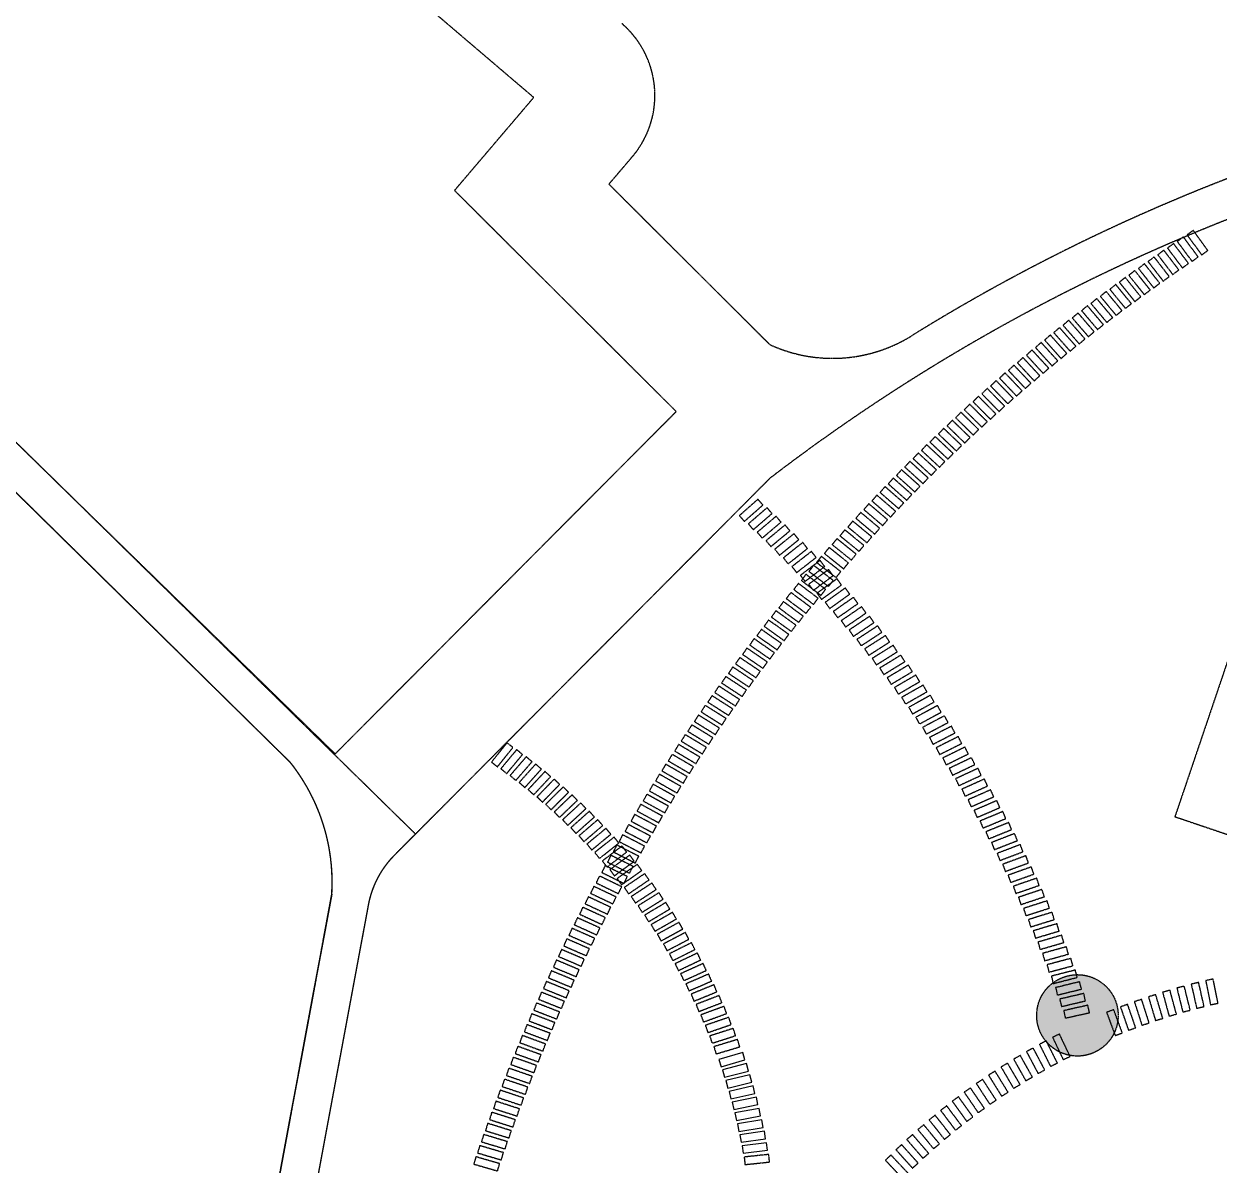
# Model space of a CAD drawing. Header units: millimetres. Extents: x -480992 to 10416, y 1879 to 324881.
# Drawn here: x -348698 to -285819, y 205842 to 265851 of the extents above; entities that cross this region are included whole.
import ezdxf

# ---------------------------------------------------------------- set-up
doc = ezdxf.new("R2010")
doc.units = ezdxf.units.MM
doc.linetypes.add('ACAD_ISO02W100', pattern=[15, 12, -3])
doc.layers.add('дорожки', color=254, linetype='Continuous', transparency=0.5)
doc.layers.add('дорожки1', color=254, linetype='Continuous', transparency=0.5)

# ---------------------------------------------------------------- blocks, each defined once
blk = doc.blocks.new('*U154')
at = {"layer": 'дорожки'}
blk.add_lwpolyline([(-40.61765172011746, -670.4492391278144), (37.99577580301677, 627.1716334744357), (-361.2721849976768, 651.3603804046243), (-439.885612520811, -646.2604921976258)], close=True, dxfattribs=at)
blk = doc.blocks.new('*U155')
at = {"color": 0, "linetype": 'ByBlock', "lineweight": -2, "transparency": 16777216}
for p, rotation in [((243769.8943805245, 211573.2401243287), 109.3086176753127), ((243963.0281536629, 211004.6745143352), 108.2151915705601), ((244145.2769762328, 210432.5269163625), 107.1217654658075), ((244316.5744761948, 209857.0056972049), 106.0283393610546), ((244476.8582698021, 209278.3204522739), 104.934913256302), ((244626.0699843195, 208696.6819292677), 103.8414871515494), ((244764.1552792818, 208112.3019514202), 102.7480610467968), ((244891.0638662839, 207525.3933403579), 101.6546349420438), ((245006.7495272949, 206936.1698385944), 100.5612088372916)]:
    blk.add_blockref('*U154', p, dxfattribs=dict(at, rotation=rotation))

msp = doc.modelspace()

# ---------------------------------------------------------------- hatches: boundary and pattern name
at = {"layer": 'дорожки1', "linetype": 'ACAD_ISO02W100', "lineweight": 25, "transparency": 33554687}
h = msp.add_hatch(color=0, dxfattribs=at)
h.dxf.hatch_style = 1
edge = h.paths.add_edge_path()
edge.add_arc((-307203.3047205792, 236469.3866704759), 2141.545085760798, -3.503594241155759e-15, 360)
h = msp.add_hatch(color=0, dxfattribs=at)
h.dxf.hatch_style = 1
edge = h.paths.add_edge_path()
edge.add_arc((-316855.3423704616, 220876.0363626862), 2141.545085760798, -3.503594241155759e-15, 360)
h = msp.add_hatch(color=0, dxfattribs=at)
h.dxf.hatch_style = 1
edge = h.paths.add_edge_path()
edge.add_arc((-293272.5400910362, 213714.1718317229), 2141.545085760798, 0, 360)

# ---------------------------------------------------------------- linework, layer by layer
at = {"color": 0, "linetype": 'ACAD_ISO02W100', "lineweight": 25, "transparency": 33554687}
for p, q in [((-317920.4397652368, 257422.1582596025), (-316689.1006903271, 258867.2971726975)), ((-334693.9208410252, 227030.6684886683), (-365886.7896587292, 257711.972116959)), ((-309461.6329308967, 248991.3350005469), (-317920.4397652368, 257422.1582596025)), ((-329207.7583632566, 222134.9693777355), (-309449.9802957396, 241958.3274311146)), ((-332494.2757214771, 220111.4850017808), (-336950.764017059, 196171.8538385537)), ((-330581.9255640877, 219520.3544210652), (-335035.9134222707, 195594.1552574523))]:
    msp.add_line(p, q, dxfattribs=at)
for points in [[(-332322.6733167986, 227463.3540617547), (-314378.9119118671, 245466.6743712148), (-326042.3637070279, 257091.5409276208), (-321876.59078481, 261980.6252389273), (-332808.2145523052, 271294.9792951068), (-336611.4817162971, 266831.3433335146), (-349453.8244003276, 278981.1567925534), (-358122.9185958724, 269817.9314645848), (-363032.5750971655, 274462.8324851713), (-371483.9323943484, 265823.0681343406)], [(-371483.9323943476, 265823.0681343398), (-368909.8464992265, 263293.2182557902), (-358300.9602695326, 252803.1309497079), (-358300.9602695326, 252803.1309497079), (-332322.6733167986, 227463.3540617547)]]:
    msp.add_lwpolyline(points, dxfattribs=at)
for points in [[(-265632.3725231766, 263108.4428528422, 0.09784670245898548), (-301964.3843658134, 249468.7695391927, -0.252773112467354), (-309461.632930971, 248991.3350005811)], [(-364634.3533058392, 259065.6022832803), (-328095.8771940576, 223250.5411011612), (-329277.5692289616, 222063.513129922, 0.142342724343049), (-330568.4943990331, 219589.773046437), (-335035.9134222704, 195594.1552574524, -0.2472703571882783), (-365566.8720959042, 167191.1926124067, -0.1138625375755492), (-384106.4696959476, 165962.5423022232), (-392085.3187400321, 167100.9941611609, -0.386377838707484), (-389073.9198599729, 168691.5726348066), (-383823.9634892382, 167942.4893326183, 0.1144027551053539), (-366089.7057639144, 169121.6446205112, 0.0910520169971462), (-352162.9425132146, 175782.0569771849, 0.1565550927040515), (-336945.0516917157, 196190.1343411011), (-332503.5346136299, 220061.7217228834, 0.1862856895026466), (-334668.3953626818, 226998.6395798782), (-365937.3059049434, 257747.8939093408, 0.3647559217295169), (-365937.3059049434, 257747.8939093408), (-364634.3533058392, 259065.6022832803)]]:
    msp.add_lwpolyline(points, format="xyb", dxfattribs=at)
for points in [[(-277484.4354885397, 255650.9960170835), (-288144.0447681285, 224162.2974521617), (-268828.7483375943, 217623.6495418827), (-258169.1390580055, 249112.3481068046)], [(-277484.4354885397, 255650.9960170835), (-288144.0447681285, 224162.2974521616), (-268828.7483375943, 217623.6495418827), (-258169.1390580055, 249112.3481068046)], [(-287180.3109509837, 254989.63530016), (-287503.0535425706, 254753.3362955583), (-286735.0817776151, 253704.4228729008), (-286412.3391860281, 253940.7218775025)], [(-288213.4183609404, 254299.3362127965), (-288533.0535937257, 254058.8506249492), (-287751.4754332223, 253020.0361183967), (-287431.8402004368, 253260.5217062439)], [(-287697.9893694079, 254646.1690120646), (-288019.1851028496, 254407.7716529793), (-287244.3936858223, 253363.8855192938), (-286923.1979523806, 253602.2828783791)], [(-289237.4405901989, 253595.6301487991), (-289553.9141598388, 253350.9988349422), (-288758.8623898038, 252322.4597336125), (-288442.3888201638, 252567.0910474694)], [(-288726.5760331801, 253949.1516337789), (-289044.6371890791, 253706.5880315872), (-288256.305481956, 252672.8892749156), (-287938.244326057, 252915.4528771073)], [(-290252.2036627716, 252878.636664125), (-290565.4618020721, 252629.9011858311), (-289757.0714976172, 251611.8122331048), (-289443.8133583168, 251860.5477113986)], [(-289745.9903334663, 253238.7867733765), (-290060.8628749059, 252992.0981383579), (-289259.1248110954, 251968.7623786791), (-288944.2522696558, 252215.4510136977)], [(-291257.5351757526, 252148.4775721938), (-291567.5246638042, 251895.6801883119), (-290745.933166188, 250888.2143521443), (-290435.9436781364, 251141.0117360262)], [(-290756.0590771414, 252515.1951181089), (-291067.689508934, 252264.4233613643), (-290252.681299514, 251251.6244580385), (-289941.0508677214, 251502.3962147831)], [(-291756.6106588415, 251778.4996023903), (-292064.9460366166, 251523.6873287215), (-291236.8061471928, 250521.5973509524), (-290928.4707694176, 250776.4096246213)], [(-292747.4750901182, 251028.825386912), (-293052.4630293177, 250770.0158875832), (-292211.3321564993, 249778.8050851847), (-291906.3442172997, 250037.6145845134)], [(-292253.2643286084, 251405.2769231928), (-292559.9324998285, 251148.460582668), (-291725.2793931228, 250151.7890262029), (-291418.6112219028, 250408.6053667277)], [(-293728.4840283192, 250266.299837378), (-294030.0727130974, 250003.5370827613), (-293176.093760593, 249023.3738572322), (-292874.5050758148, 249286.136611849)], [(-293239.2219521961, 250649.1609830013), (-293542.5167052762, 250388.3693175783), (-292694.9437926514, 249402.6613700681), (-292391.6490395713, 249663.4530354911)], [(-294215.240537504, 249880.2582117383), (-294515.1103442616, 249615.5355285486), (-293654.7616238953, 248640.9586565862), (-293354.8918171376, 248905.6813397759)], [(-295181.1542641108, 249098.6992419382), (-295477.5481782439, 248830.0905159726), (-294604.5698188559, 247866.8102950399), (-294308.1759047227, 248135.4190210055)], [(-294699.4708051885, 249491.0525028663), (-294997.6089972149, 249224.3811349708), (-294130.9270515545, 248255.4320108852), (-293832.7888595281, 248522.1033787807)], [(-295660.2704551824, 248703.2150938194), (-295954.9075023471, 248432.6804187072), (-295075.6698082325, 247475.1100154219), (-294781.0327610677, 247745.6446905341)], [(-296610.7197434969, 247902.9214596669), (-296901.8055885162, 247628.5694397555), (-296010.1615238043, 246682.540443443), (-295719.075678785, 246956.8924633543)], [(-296136.7990283575, 248304.6168563571), (-296429.6666941, 248032.1677228246), (-295544.2070101194, 247080.3478091618), (-295251.339344377, 247352.7969426943)], [(-297082.0124712279, 247498.1459654133), (-297371.3041319044, 247221.902711988), (-296473.5135582719, 246281.7048147894), (-296184.2218975954, 246557.9480682148)], [(-298016.6340059322, 246679.4235842673), (-298302.300512412, 246399.433143224), (-297392.3315790214, 245471.0169971646), (-297106.6650725415, 245751.0074382079)], [(-297550.6571937995, 247090.3075660857), (-297838.1423827201, 246812.1848123396), (-296934.2434330453, 245877.8579483478), (-296646.7582441247, 246155.9807020938)], [(-298479.9231156638, 246265.5114719), (-298763.758806265, 245983.6652359114), (-297847.7585393022, 245061.1992414574), (-297563.9228487009, 245343.045477446)], [(-299398.3596317002, 245428.6733056256), (-299678.4976017919, 245143.1514715868), (-298750.5516411657, 244232.7030687887), (-298470.413671074, 244518.2249028275)], [(-298940.50484519, 245848.5888095429), (-299222.4976642371, 245564.8987497842), (-298300.5049700214, 244648.4220878812), (-298018.5121509743, 244932.11214764)], [(-299853.4680282079, 245005.7827956961), (-300131.7392507262, 244718.4413146702), (-299197.8794373921, 243814.0598414856), (-298919.6082148737, 244101.4013225115)], [(-300755.3684473453, 244151.1487310333), (-301029.8707965187, 243860.2046465457), (-300084.3025219339, 242968.0720117324), (-299809.8001727606, 243259.01609622)], [(-300305.8107043777, 244579.9352416631), (-300582.203359993, 244290.7863182311), (-299642.469358839, 243392.5101874812), (-299366.0767032236, 243681.6591109132)], [(-301202.1221625346, 243719.441476143), (-301474.7225460159, 243426.7145881982), (-300523.3601601954, 242540.7633418839), (-300250.759776714, 242833.4902298287)], [(-302087.1417275712, 242847.3382024277), (-302355.9035255479, 242551.0830827279), (-301393.0743865236, 241677.6072393036), (-301124.3125885468, 241973.8623590035)], [(-301646.0528744676, 243284.8318133846), (-301916.7397137914, 242990.3345553041), (-300959.6236250297, 242110.602327502), (-300688.936785706, 242405.0995855825)], [(-302525.3699869777, 242406.9792254352), (-302792.1953281823, 242108.9788272961), (-301823.6940342304, 241241.796468381), (-301556.8686930258, 241539.7968665201)], [(-303393.1703935256, 241517.7401097202), (-303656.0889043899, 241216.287200222), (-302676.3669485209, 240361.802039913), (-302413.4484376566, 240663.2549494112)], [(-302960.7190393207, 241963.7735862739), (-303225.5965905777, 241664.0405670048), (-302251.4642779533, 240803.1885254197), (-301986.5867266963, 241102.9215446888)], [(-310082.1455796061, 240853.0026321138), (-311057.5204736607, 239993.5587328115), (-310793.0761969524, 239693.4433807947), (-309817.7013028978, 240552.887280097)], [(-303822.705681595, 241068.8977406601), (-304083.6539848302, 240765.7377448845), (-303098.3839985596, 239917.6557593701), (-302837.4356953243, 240220.8157551457)], [(-309600.9852851938, 240408.2391785949), (-310585.1414456628, 239558.8649078457), (-310323.7955162016, 239256.0476277013), (-309339.6393557325, 240105.4218984505)], [(-304249.3066593891, 240617.2655432855), (-304508.2736714417, 240312.4113376911), (-303517.49750326, 239470.7685485203), (-303258.5304912074, 239775.6227541147)], [(-309124.4213781087, 239958.5541766559), (-310117.2548524443, 239119.3392505264), (-309859.0348751738, 238813.8520276539), (-308866.2014008381, 239653.0669537834)], [(-305093.6333315222, 239705.7085120213), (-305348.6048476305, 239397.5048034559), (-304346.9427947931, 238568.847376104), (-304091.9712786847, 238877.0510846694)], [(-304672.9552074001, 240162.8627002833), (-304929.9299288701, 239856.3272332889), (-303933.6896611385, 239021.1593885115), (-303676.7149396685, 239327.6948555058)], [(-308652.5041959237, 239503.9951247566), (-309653.9101150275, 238675.0281862217), (-309398.8433647091, 238366.9032880359), (-308397.4374456053, 239195.8702265708)], [(-308185.2835853963, 239044.6100361834), (-309195.1561746959, 238225.9786457633), (-308943.2695930284, 237915.2486182865), (-307933.3970037287, 238733.8800087065)], [(-305511.3231638158, 239245.8223957285), (-305764.2806448677, 238935.9635362782), (-304757.2393516541, 238113.8517228594), (-304504.2818706022, 238423.7105823098)], [(-307722.8088972036, 238580.4474339779), (-308741.0414878259, 237772.2380604895), (-308492.3616805988, 237458.9357249134), (-307474.1290899764, 238267.1450984018)], [(-306337.6671165383, 238317.9326273178), (-306586.5643810273, 238004.8030188009), (-305568.8931533477, 237195.8869092116), (-305319.9958888587, 237509.0165177284)], [(-305926.0069632665, 238783.2238846701), (-306176.9396651117, 238471.7230353219), (-305164.5619047301, 237656.1917543248), (-304913.6292028848, 237967.692603673)], [(-307265.1289807297, 238111.556345812), (-308291.6140207674, 237313.8543572355), (-308046.1672550516, 236998.0128064547), (-307019.6822150139, 237795.7147950311)], [(-306746.2861387223, 237849.9683865154), (-306993.137394159, 237535.2233187394), (-305970.2159238869, 236732.9567385702), (-305723.3646684503, 237047.7018063462)], [(-306812.2921789056, 237637.9862988087), (-307846.9212447774, 236850.8759532706), (-307604.7334461504, 236532.5285483869), (-306570.1043802785, 237319.638893925)], [(-306364.3463231031, 237159.7873143111), (-307407.0101310066, 236383.3517511842), (-307168.1068808138, 236062.5321179831), (-306125.4430729103, 236838.96768111)], [(-307151.8466740787, 237379.3510386396), (-307396.6414356694, 237063.0038801289), (-306368.5131705099, 236267.4209049591), (-306123.7184089192, 236583.7680634697)], [(-307953.7235116152, 236430.237089766), (-308194.3741809656, 236110.7261269788), (-307155.9635519071, 235328.6114515901), (-306915.3128825568, 235648.1224143773)], [(-307554.3314967749, 236906.1005727546), (-307797.0593670735, 236588.1647600812), (-306763.7679758849, 235799.2991816108), (-306521.0401055863, 236117.2349942842)], [(-305921.338728083, 236677.009902599), (-306971.9271455373, 235911.3311337207), (-306736.3336781902, 235588.0731591194), (-305685.7452607359, 236353.7519279976)], [(-308350.0057547697, 235951.7808015631), (-308588.5690017427, 235630.708259614), (-307545.0832404079, 234855.3777069517), (-307306.5199934349, 235176.4502489008)], [(-305483.3161869965, 236189.705057553), (-306541.7182444754, 235434.863958563), (-306309.4594447863, 235109.2017870311), (-305251.0573873074, 235864.042886021)], [(-308743.1613944924, 235470.7520301632), (-308979.6270863204, 235148.1315463308), (-307931.1105138649, 234379.6180478897), (-307694.6448220368, 234702.2385317222)], [(-305050.3249664436, 235697.9242512693), (-306116.4288690968, 234954.0005530666), (-305887.5292696499, 234625.9685830195), (-304821.4253669967, 235369.8922812221)], [(-304622.4108015852, 235201.7194286218), (-305696.1039410469, 234468.7917089434), (-305470.5877196074, 234138.424589109), (-304396.8945801458, 234871.3523087874)], [(-309133.1737318377, 234987.1712068474), (-309367.5318248449, 234663.0164841578), (-308314.0289761035, 233901.3526818843), (-308079.6708830963, 234225.5074045739)], [(-304199.6188913132, 234701.1430017761), (-305280.7878575961, 233979.2886768969), (-305058.6788345564, 233646.621302656), (-303977.5098682736, 234368.4756275352)], [(-309903.7023718611, 234012.4356707013), (-310133.8154946959, 233685.2538394526), (-309070.4745431377, 232937.3861902397), (-308840.3614203029, 233264.5680214884)], [(-309520.0262013686, 234501.0588712931), (-309752.2667413977, 234175.3836779378), (-308693.8223629929, 233420.6019228433), (-308461.5818229638, 233746.2771161986)], [(-303781.9938934757, 234196.2478446531), (-304870.5244869504, 233485.5431612089), (-304651.8461228138, 233150.610670909), (-303563.315529339, 233861.3153543532)], [(-310284.1859470016, 233521.3223589201), (-310512.161878786, 233192.6477865434), (-309443.9695185619, 232451.7260082438), (-309215.9935867774, 232780.4005806205)], [(-303369.57992016, 233687.0872873443), (-304465.3571636174, 232987.6073142781), (-304250.1325565202, 232650.4450855219), (-303154.3553130628, 233349.9250585882)], [(-310661.460766079, 233027.7397955628), (-310887.2898237327, 232697.5864422264), (-309814.2914253895, 231963.642004852), (-309588.4623677358, 232293.7953581884)], [(-302962.4205330336, 233173.7151104785), (-304065.3286838295, 232485.5337311111), (-303853.5805671011, 232146.1773770201), (-302750.6724163053, 232834.3587563875)], [(-302560.5587387426, 232656.1855395415), (-303670.4813010229, 231979.3754437678), (-303462.2320407849, 231637.8608092201), (-302352.3094785046, 232314.6709049937)], [(-311406.3201753279, 232033.2508760792), (-311627.8268006321, 231700.1820919724), (-310545.353252285, 230980.2855597339), (-310323.8466269809, 231313.3543438407)], [(-311035.5108046719, 232531.708945122), (-311259.1833963007, 232200.0908338041), (-310181.4245345177, 231473.1549110103), (-309957.7519428888, 231804.7730223282)], [(-302164.0369843693, 232134.5532391482), (-303280.8567213751, 231469.185915759), (-303076.1283141785, 231125.5490736033), (-301959.3085771726, 231790.9163969925)], [(-311773.8731282399, 231532.3867600098), (-311993.204378917, 231197.8814499227), (-310906.062121134, 230485.0548852224), (-310686.730870457, 230819.5601953095)], [(-301772.8971529481, 231608.8733072686), (-302896.4960993994, 230955.0190363997), (-302695.3101699013, 230609.2962836455), (-301571.71122345, 231263.1505545143)], [(-312138.1540519141, 231029.1378706842), (-312355.3006120588, 230693.2102424406), (-311263.5358202673, 229987.4839219704), (-311046.3892601226, 230323.411550214)], [(-301387.1805590427, 231079.2012694083), (-302517.440033598, 230436.929115117), (-302319.8178322776, 230089.1569691), (-301189.5583577224, 230731.4291233913)], [(-312499.1474738329, 230523.5255831638), (-312714.1001203329, 230186.1899049993), (-311617.7591662984, 229487.5938038745), (-311402.8065197985, 229824.929482039)], [(-301006.9279443813, 230545.5930727433), (-302143.7285621736, 229914.9708757134), (-301949.6909630875, 229565.1860702388), (-300812.8903452952, 230195.8082672687)], [(-312856.8380611131, 230015.5713728934), (-313069.5876640405, 229676.8419728493), (-311968.7171138972, 228985.4057633353), (-311755.9675109698, 229324.1351633794)], [(-300632.179473553, 230008.1050802105), (-301775.4011588003, 229389.1994505865), (-301584.9686573776, 229037.4389320489), (-300441.7469721303, 229656.3445616729)], [(-313562.250102294, 228992.7235823207), (-313770.5666029662, 228651.2499588185), (-312660.777326584, 227974.221331634), (-312452.4608259119, 228315.6949551362)], [(-313211.2106211561, 229505.2968147888), (-313421.7481441556, 229165.1880801034), (-312316.3947564281, 228480.9411303553), (-312105.8572334287, 228821.0498650407)], [(-300262.9747297664, 229466.7940645545), (-301412.4967284545, 228859.6703749062), (-301225.689439332, 228505.9712983868), (-300076.1674406439, 229113.0949880351)], [(-299899.3527106678, 228921.7172023308), (-301055.053603305, 228326.4395807477), (-300871.8912582026, 227970.8393060901), (-299716.1903655654, 228566.1169276732)], [(-313909.9415944282, 228477.8734465939), (-314116.0282247099, 228135.0494380718), (-313001.8501970131, 227465.2678896565), (-312795.7635667314, 227808.0918981786)], [(-299541.3518242221, 228372.9320678663), (-300703.1095386645, 227789.5633911845), (-300523.6114843009, 227432.0994790484), (-299361.8537698585, 228015.4681557302)], [(-323284.6791073093, 228050.4764726032), (-324097.0050918489, 227035.5249984717), (-323784.7123305777, 226785.5785416903), (-322972.386346038, 227800.5300158218)], [(-322773.5982755761, 227687.0449828136), (-323604.8903458396, 226687.5683728236), (-323297.3590812273, 226431.7861973579), (-322466.0670109639, 227431.2628073479)], [(-314254.2703296632, 227960.768275423), (-314458.1183362029, 227616.6084430343), (-313339.5988809398, 226954.1024217802), (-313135.7508744, 227298.2622541689)], [(-299189.0098846562, 227820.4966271785), (-300356.7017090017, 227249.0985143388), (-300180.8869050511, 226889.8087222325), (-299013.1950807056, 227461.2068350722)], [(-322269.4509417228, 227314.0549962131), (-323119.4143658965, 226330.4076114421), (-322816.7536321209, 226068.8804040041), (-321966.7902079471, 227052.5277887751)], [(-314595.2216829337, 227441.4300324028), (-314796.8224074636, 227095.9489940389), (-313674.009032781, 226440.7466393165), (-313472.408308251, 226786.2276776804)], [(-298842.3641084646, 227264.469231852), (-300015.8667040142, 226705.1020373917), (-299843.7537211034, 226344.0243156842), (-298670.2511255539, 226903.3915101444)], [(-321772.4158494943, 226931.6387551498), (-322640.749275899, 225964.1693444767), (-322343.0663803073, 225696.9898286599), (-321474.7329539026, 226664.459239333)], [(-321282.6692210144, 226539.9318440183), (-322169.0647849482, 225588.9834204755), (-321876.465270012, 225316.2463238805), (-320990.0697060782, 226267.1947474232)], [(-315266.9344611921, 226396.142658497), (-315464.0150290682, 226048.0632857016), (-314332.7570674832, 225407.5514401042), (-314135.676499607, 225755.6308128996)], [(-314932.7811726258, 226919.8807759762), (-315132.1260523296, 226573.0932056455), (-314005.0664487547, 225925.2223466083), (-313805.7215690509, 226272.0099169391)], [(-298501.4511104786, 226704.9086128756), (-299680.6405247645, 226157.6314205535), (-299512.2475425116, 225794.8039084655), (-298333.0581282257, 226342.0811007876)], [(-320800.3846943066, 226139.0731411892), (-321704.5281271972, 225204.9828603487), (-321417.1157330924, 224926.7848809977), (-320512.9723002018, 225860.8751618382)], [(-315597.6673557604, 225870.2379252888), (-315792.4752409822, 225520.8815343992), (-314657.0669705909, 224887.7559074285), (-314462.2590853691, 225237.1122983181)], [(-298166.3068999984, 226141.8738744388), (-299351.0585798766, 225606.7444909941), (-299186.4033849705, 225242.2055125701), (-298001.6517050924, 225777.3348960148)], [(-320325.733261731, 225729.2047697703), (-321247.3040025589, 224812.3038102061), (-320965.1806303852, 224528.743582259), (-320043.6098895574, 225445.6445418233)], [(-319858.8832093563, 225310.4720472188), (-320797.5545183094, 224411.0854930895), (-320520.8201939619, 224122.2635518732), (-319582.1488850089, 225021.6501060025)], [(-315924.9658087371, 225342.1889137005), (-316117.4927370081, 224991.5703433273), (-314977.9823832951, 224365.8578264468), (-314785.4554550242, 224716.47639682)], [(-297836.9668769899, 225575.4244876885), (-299027.1556817959, 225052.4994367351), (-298866.255666118, 224686.2874967948), (-297676.066861312, 225209.2125477482)], [(-319400.0000573092, 224883.0234338125), (-320355.4391316242, 224001.4701596015), (-320084.1919703285, 223707.4889059661), (-319128.7528960135, 224589.0421801771)], [(-316248.8159184034, 224812.0180521574), (-316439.0537123088, 224460.1521945212), (-315295.4896749911, 223841.879364329), (-315105.2518810858, 224193.7452219652)], [(-297513.4658283459, 225005.6202844474), (-298708.966043113, 224494.9548005036), (-298551.8382018997, 224127.1085805753), (-297356.3379871324, 224637.774064519)], [(-318949.2465010672, 224447.0104800245), (-319921.1145930271, 223583.6030374864), (-319655.4507645539, 223284.5667014988), (-318683.5826725939, 224147.9741440369)], [(-318506.7823537909, 224002.5877727842), (-319494.7348908256, 223157.6322801299), (-319234.7485853935, 222853.6468841193), (-318246.7960483588, 223698.6023767735)], [(-316569.2039295058, 224279.7478592082), (-316757.1445088597, 223926.6496595071), (-315609.5753598311, 223315.8427766072), (-315421.6347804773, 223668.9409763083)], [(-297195.8379242106, 224432.5214508945), (-298396.5232729492, 223934.1694735488), (-298243.1842029967, 223564.7278277831), (-297042.4988542581, 224063.0798051288)], [(-296884.1167143715, 223856.1885212077), (-298089.8603734063, 223370.2026894209), (-297940.3262713181, 222999.2046404872), (-296734.5826122833, 223485.1904722739)], [(-318072.7644896588, 223549.9128806708), (-319076.4511965121, 222723.7089140344), (-318822.2345913933, 222414.8822350026), (-317818.5478845399, 223241.086201639)], [(-316886.1162338407, 223745.4009425694), (-317071.7516160294, 223391.0853983441), (-315920.2260972973, 222787.7704062307), (-315734.5907151086, 223142.085950456)], [(-296578.335124715, 223276.6823711693), (-297789.0097360814, 222803.1140177154), (-297643.2963965571, 222430.5987526796), (-296432.6217851908, 222904.1671061335)], [(-317647.3467882478, 223089.146298048), (-318666.4118111666, 222281.9867852728), (-318418.0550380049, 221968.4283166824), (-317398.9900150861, 222775.5878294576)], [(-317230.6800799762, 222620.4513881612), (-318264.7621128767, 221832.6225049434), (-318022.3532257327, 221514.4434178971), (-316988.2711928322, 222302.2723011149)], [(-317509.4600281025, 222670.5678091586), (-317690.4614601002, 222313.8627746906), (-316531.1700980793, 221725.6081206981), (-316350.1686660816, 222082.3131551661)], [(-317199.5393708319, 223208.999998164), (-317382.8616711532, 222853.482158661), (-316227.4286927684, 222257.6846826167), (-316044.106392447, 222613.2025221197)], [(-296278.5254537491, 222694.064211737), (-297494.0031386451, 222232.9633577801), (-297352.1259528123, 221858.9702239659), (-296136.6482679163, 222320.0710779228)], [(-317815.8650420408, 222130.1272449947), (-317994.5379178356, 221772.2501662997), (-316831.4374120769, 221191.5633199668), (-316652.7645362822, 221549.4403986618)], [(-316822.9120926268, 222143.9943252176), (-317871.6445051951, 221375.7753936436), (-317635.2694493261, 221053.0884974688), (-316586.5370367579, 221821.3074290428)], [(-295984.7193691909, 222108.3955825774), (-297204.8717414851, 221659.8109323888), (-297066.8456952733, 221284.3794332214), (-295846.6933229791, 221732.96408341)], [(-318118.7413983587, 221587.701260418), (-318295.0781289745, 221228.6673380155), (-317128.2178811664, 220655.572963514), (-316951.8811505506, 221014.6068859165)], [(-316424.1873989712, 221659.9440354698), (-317487.1983666501, 220911.6074249834), (-317256.9409480389, 220584.527127236), (-316193.92998036, 221332.8637377225)], [(-295696.9479046228, 221519.7383455665), (-296921.6460844147, 221083.7172813801), (-296787.4857569728, 220706.8870722134), (-295562.7875771809, 221142.9081363998)], [(-318418.0762326447, 221043.3128945033), (-318592.0693283315, 220683.1373780487), (-317421.4988998541, 220117.6598170666), (-317247.5058041673, 220477.8353335212)], [(-316034.6473655112, 221168.4721373234), (-317111.5600013299, 220440.2831681582), (-316887.5018569713, 220108.9254340601), (-315810.5892211526, 220837.1144032253)], [(-295415.2414562136, 220928.154678255), (-296644.3560834471, 220504.7432552624), (-296514.0756456032, 220126.5541391906), (-295284.9610183698, 220549.9655621831)], [(-318713.8568309106, 220496.9852696757), (-318885.4989014621, 220135.6834573127), (-317711.2680112822, 219577.8467280205), (-317539.6259407307, 219939.1485403835)], [(-315654.4301023581, 220669.7528804904), (-316744.862590556, 219961.9697296014), (-316527.0831595133, 219626.4520409251), (-315436.6506713153, 220334.235191814)], [(-315283.6704142666, 220163.9630842093), (-316387.2361456649, 219476.8366937372), (-316175.8126409042, 219137.2780071531), (-315072.2469095059, 219824.4043976252)], [(-295139.6297795086, 220333.707067301), (-296373.0310276354, 219922.950008787), (-296246.6442404005, 219543.4419324403), (-295013.2429922736, 219954.1989909543)], [(-319006.0706301312, 219948.7415907287), (-319175.3543851989, 219586.3288284393), (-317997.5129077584, 219036.1566244697), (-317828.2291526908, 219398.5693867591)], [(-314922.4997528397, 219651.282074555), (-316038.8074619122, 218985.0560628553), (-315833.8148429277, 218641.5767677561), (-314717.5071338552, 219307.8027794558)], [(-294870.1419862862, 219736.4583018697), (-296107.6995759793, 219338.3989944883), (-295985.2197890928, 218957.6120438135), (-294747.6621993997, 219355.6713511949)], [(-319579.7483373468, 218846.5992955752), (-319744.2939913761, 218482.0108594721), (-318559.381574041, 217947.2374838771), (-318394.8359200117, 218311.8259199802)], [(-319294.7052187782, 219398.6051438386), (-319461.6234681808, 219035.0968247915), (-318280.221431278, 218492.6125142332), (-318113.3031818754, 218856.1208332802)], [(-314571.0461699232, 219131.8916208587), (-315699.7000735182, 218486.8021961277), (-315501.2110197549, 218139.5240719447), (-314372.5571161598, 218784.6134966756)], [(-294606.8065414829, 219136.4714670015), (-295848.3897543972, 218751.151956193), (-295729.8299049177, 218369.1263522195), (-294488.2466920035, 218754.4458630279)], [(-319861.1878788771, 218292.7474919097), (-320023.3539485986, 217927.0944243291), (-318834.9814789618, 217400.0546977342), (-318672.8154092403, 217765.7077653148)], [(-314229.4342722053, 218605.9758712625), (-315370.0342098695, 217982.2517477908), (-315178.1190949552, 217631.2979208172), (-314037.519157291, 218255.0220442889)], [(-294349.6512601871, 218533.8099369477), (-295595.1289527665, 218161.2709224981), (-295480.5015637052, 217778.0470170891), (-294235.0238711258, 218150.5860315387)], [(-320139.0118894679, 217737.0732572186), (-320298.7914870181, 217370.3710889584), (-319107.0094401726, 216851.0873969203), (-318947.2298426224, 217217.7895651804)], [(-313897.7851770379, 218073.7212874303), (-315049.9267528915, 217471.5836045125), (-314864.653619686, 217117.0785042499), (-313712.5120438325, 217719.2161871677)], [(-294098.7033047004, 217928.5373684778), (-295347.9439220306, 217568.8182002192), (-295237.261101028, 217184.43647181), (-293988.0204836979, 217544.1556400686)], [(-320413.2085687845, 217179.6001932845), (-320570.5949076631, 216811.8644997023), (-319375.453903521, 216300.3588983467), (-319218.0675646423, 216668.0945919289)], [(-313576.2164694946, 217535.3165784385), (-314739.4911956087, 216954.978821969), (-314560.9257320797, 216597.0481370108), (-313397.6510059655, 217177.3858934803)], [(-313264.8421606813, 216990.9526338695), (-314438.8376019061, 216432.6205606521), (-314267.0431178393, 216071.3911941214), (-313093.0476766144, 216629.7232673388)], [(-293853.9891816696, 217320.7176941548), (-295106.860771373, 216973.8563678093), (-295000.1342094206, 216588.3574171314), (-293747.2626197173, 216935.2187434768)], [(-320683.76627056, 216620.3519782939), (-320838.7526659184, 216251.5983786453), (-319640.3034670605, 215747.8925937304), (-319485.317071702, 216116.646193379)], [(-312963.772647314, 216440.8224561329), (-314148.0725675062, 215904.6940209303), (-313983.1099720593, 215540.2940454865), (-312798.810051867, 216076.4224806891)], [(-293615.5347392856, 216710.4151155821), (-294871.9049654594, 216376.4482687488), (-294769.1459356647, 215989.8728145415), (-293512.7757094908, 216323.8396613748)], [(-320950.6735030902, 216059.3523658311), (-321103.2533720152, 215689.5965226064), (-319901.5468815349, 215193.7119486), (-319748.9670126098, 215563.4677918247)], [(-312673.1146725784, 215885.1210920367), (-313867.299182176, 215371.3863773862), (-313709.2269622835, 215003.9449898177), (-312515.0424526859, 215517.6797044682)], [(-293383.3651645541, 216097.6940966232), (-294643.1013217485, 215776.6570049077), (-294544.3206781438, 215389.0458796172), (-293284.5845209494, 215710.0829713327)], [(-321213.9189297208, 215496.6251838696), (-321364.0857915145, 215125.8828021285), (-320159.173050856, 214637.8405012992), (-320009.0061890623, 215008.5828830402)], [(-312392.9712882839, 215324.0455636346), (-313596.6169931771, 214832.886712455), (-313445.4911928141, 214462.5341878725), (-312241.8454879209, 214953.6930390521)], [(-293157.5049806352, 215482.6193565915), (-294420.47400787, 215174.5459298802), (-294325.6821842666, 214785.9400753464), (-293062.7131570318, 215094.0135020577)], [(-287727.3683118583, 213890.2413201307), (-287339.1470097647, 213986.5959806346), (-287652.2996564023, 215248.3152124385), (-288040.5209584959, 215151.9605519347)], [(-287000.3185619666, 214089.5608290339), (-286610.0489662136, 214177.2514364604), (-286895.0434403498, 215445.6276226575), (-287285.3130361028, 215357.937015231)], [(-286269.0128753491, 214272.649873403), (-285876.8883189639, 214351.6329872927), (-286133.5834391051, 215626.0377955446), (-286525.7079954904, 215547.054681655)], [(-321473.4913693302, 214932.1943337599), (-321621.2388457849, 214560.4811604645), (-320413.171032575, 214080.3018619869), (-320265.4235561204, 214452.0150352823)], [(-312123.4418183271, 214757.794798372), (-313336.121969971, 214289.3859493855), (-313191.9961702828, 213916.2535950336), (-311979.3160186389, 214384.66244402)], [(-292937.9780442524, 214865.2558634147), (-294204.0465390722, 214570.1786422931), (-294113.253547958, 214180.6191054255), (-292847.1850531382, 214475.6963265471)], [(-289879.3918693734, 213195.9273057717), (-289498.4648237106, 213317.970682825), (-289895.1057991339, 214555.9835812293), (-290276.0328447968, 214433.9402041759)], [(-289167.2616150858, 213443.3138583066), (-288783.7127453596, 213556.8491591248), (-289152.7024730186, 214803.3829857345), (-289536.2513427447, 214689.8476849163)], [(-288449.8019567443, 213674.790086243), (-288063.8212666469, 213779.7610673377), (-288404.9769552049, 215034.198310154), (-288790.9576453022, 214929.2273290592)], [(-321981.5733435006, 213798.317595289), (-322124.4633259661, 213424.710244035), (-320910.2394343908, 212960.317801022), (-320767.3494519252, 213333.9251522759)], [(-321729.3797968033, 214366.0837892144), (-321874.7016124727, 213993.4156125605), (-320663.5300383474, 213521.1197116351), (-320518.208222678, 213893.7878882891)], [(-311864.6218234769, 214186.5695585573), (-313085.9064701938, 213741.0767845492), (-312948.831770499, 213365.2968932517), (-311727.547123782, 213810.7896672597)], [(-292724.8075431735, 214245.6688267727), (-293993.8417757382, 213963.6189790882), (-293907.05720722, 213573.1469075299), (-292638.0229746553, 213855.1967552143)], [(-291286.2558709991, 212653.9212525382), (-290911.1371958262, 212792.795222513), (-291362.4775982442, 214011.9309168248), (-291737.5962734171, 213873.0569468499)], [(-290585.8399421959, 212932.7529797964), (-290207.7234254804, 213063.2439748382), (-290631.8191593661, 214292.1226541633), (-291009.9356760816, 214161.6316591216)], [(-322230.0612977192, 213228.9198673612), (-322370.5133778522, 212854.3892101563), (-321153.2887419362, 212397.9199497242), (-321012.8366618032, 212772.4506069291)], [(-311616.6030674938, 213610.5723701819), (-312846.0592069113, 213188.1536191201), (-312716.0842065846, 212809.8594223762), (-311486.6280671671, 213232.278173438)], [(-322474.8331051478, 212657.9147901084), (-322612.8413173679, 212282.4767348185), (-321392.6676376758, 211833.9500451034), (-321254.6594254557, 212209.3881003933)], [(-311379.4734845955, 213030.0074511158), (-312616.6652171657, 212630.8124901507), (-312493.8359984072, 212250.1381108983), (-311256.644265837, 212649.3330718635)], [(-294020.7070813015, 211384.8977847502), (-293659.4218205352, 211556.5746916221), (-294217.3717678688, 212730.7517891123), (-294578.657028635, 212559.0748822404)], [(-322715.8783693157, 212085.326616477), (-322851.4368518433, 211708.997109509), (-321628.3659541972, 211268.4320412942), (-321492.8074716696, 211644.7615482622)], [(-311153.3171482795, 212445.0806387027), (-312397.805831826, 212069.2510010678), (-312282.1659433229, 211686.3314061305), (-311037.6772597765, 212062.1610437653)], [(-295342.8765555343, 210660.3946707344), (-294989.5889307114, 210847.9789295278), (-295599.2377717898, 211996.1637102019), (-295952.5253966127, 211808.5794514086)], [(-294685.8234220319, 211030.0036332905), (-294328.4484604495, 211209.6787201388), (-294912.3924927065, 212371.1473452818), (-295269.767454289, 212191.4722584334)], [(-322953.1868520337, 211511.1796666546), (-323086.2898471397, 211133.9746922788), (-321860.3736804184, 210701.3899581846), (-321727.2706853125, 211078.5949325605)], [(-295991.540988681, 210276.2539951772), (-295642.5157133953, 210471.6544998128), (-296277.5673534607, 211605.986644491), (-296626.5926287464, 211410.5861398554)], [(-323186.7484738293, 210935.4983270365), (-323317.3903280788, 210557.4339067081), (-322088.6809620116, 210132.8478803972), (-321958.039107762, 210510.9123007256)], [(-297262.4227186912, 209465.1457970077), (-296922.4386491739, 209675.8845748216), (-297607.3396770688, 210780.8328007528), (-297947.3237465861, 210570.094022939)], [(-296631.4953839662, 209877.7719034816), (-296286.9053594987, 210080.891855819), (-296947.0452045953, 211200.8094353381), (-297291.6352290627, 210997.6894830007)], [(-323416.5533143744, 210358.3070491898), (-323544.7284788678, 209979.3992408681), (-322313.2781018225, 209562.8299562647), (-322185.1029373291, 209941.7377645864)], [(-297884.0104420121, 209038.5800838241), (-297548.8007498637, 209256.8332906502), (-298258.1236720484, 210346.2647901321), (-298593.3333641968, 210128.011583306)], [(-323642.5916129072, 209779.630348815), (-323768.2946435151, 209399.8952462816), (-322534.1555602818, 208991.360396806), (-322408.4525296739, 209371.0954993393)], [(-299097.9401370416, 208144.48189216), (-298772.7749240395, 208377.435931089), (-299529.8755505587, 209434.2228733457), (-299855.0407635608, 209201.2688344167)], [(-298495.9506297719, 208598.2860774472), (-298165.6813722649, 208823.945594299), (-298899.0748020333, 209897.3206811967), (-299229.3440595402, 209671.6611643449)], [(-323864.8537686463, 209199.4928047045), (-323988.0793262412, 208818.9465368797), (-322751.3039558104, 208418.4634746963), (-322628.0783982155, 208799.0097425212)], [(-299689.6807482927, 207677.3923349622), (-299369.7806612009, 207917.5254944356), (-300150.2134294893, 208957.2007774839), (-300470.1135165812, 208717.0676180105)], [(-324083.3303411989, 208617.9190576991), (-324204.0731918818, 208236.5777879564), (-322964.7140652181, 207844.1635232371), (-322843.9712145352, 208225.5047929798)], [(-300270.8793251282, 207197.2487942045), (-299956.4028370968, 207444.4421162734), (-300759.7811338205, 208466.4907023754), (-301074.257621852, 208219.2973803065)], [(-324298.0120509615, 208034.9338096407), (-324416.2670662842, 207652.8137351208), (-323174.3768240947, 207268.4849353222), (-323056.1218087721, 207650.6050098421)], [(-300841.2479514987, 206704.2891249624), (-300532.3508489175, 206958.4201541914), (-301358.2766939118, 207962.3357375801), (-301667.1737964929, 207708.2047083511)], [(-324508.8897795141, 207450.5618223237), (-324624.651936697, 207067.6791732465), (-323380.2833271961, 206691.452162402), (-323264.5211700132, 207074.3348114792)], [(-301948.3706534987, 205680.9044448309), (-301651.0885494462, 205948.5298371429), (-302520.8710744601, 206914.6966753134), (-302818.1531785126, 206647.0712830014)], [(-301400.5040763308, 206198.7575312071), (-301097.3393816556, 206459.7003753369), (-301945.4036250772, 207444.9856330311), (-302248.5683197525, 207184.0427889014)], [(-324919.1976275435, 206277.7569705398), (-325029.9594238452, 205893.3979918753), (-323780.7927431855, 205533.4221538948), (-323670.0309468838, 205917.7811325593)], [(-324715.9545700073, 206864.827916443), (-324829.218952153, 206481.1989554179), (-323582.4248288216, 206113.0897134446), (-323469.1604466759, 206496.7186744696)], [(-309510.9626018162, 206402.2028592753), (-310803.8043781247, 206265.9672492777), (-310761.8857288946, 205868.1697796443), (-309469.0439525861, 206004.405389642)], [(-302484.5762790677, 205150.9864015873), (-302193.3240342176, 205425.1617649405), (-303084.3939651155, 206371.7315607029), (-303375.6462099655, 206097.5561973497)]]:
    msp.add_lwpolyline(points, close=True, dxfattribs=at)
msp.add_circle((-293272.5400910362, 213714.1718317229), 2141.545085760798, dxfattribs=at)
msp.add_circle((-293272.5400910362, 213714.1718317229), 2141.545085760798, dxfattribs=at)
for centre, radius, start, end in [((-320474.4537310223, 262092.6294013581), 4973.094170415699, 319.5671484854781, 49.56714848675249), ((-248863.0286819751, 162887.9567658336), 99613.76522851038, 108.9245069057663, 127.4608122258116), ((-342613.4148263084, 220703.7881904995), 10136.45891277091, 356.6501304738572, 38.62134231016728), ((-325666.3714705317, 218605.2981641468), 5000, 135.0949303960037, 169.4547939462784)]:
    msp.add_arc(centre, radius, start, end, dxfattribs=at)

# ---------------------------------------------------------------- block references
msp.add_blockref('*U155', (-555296.9170809984, 0), dxfattribs=at)

doc.saveas('drawing.dxf')
